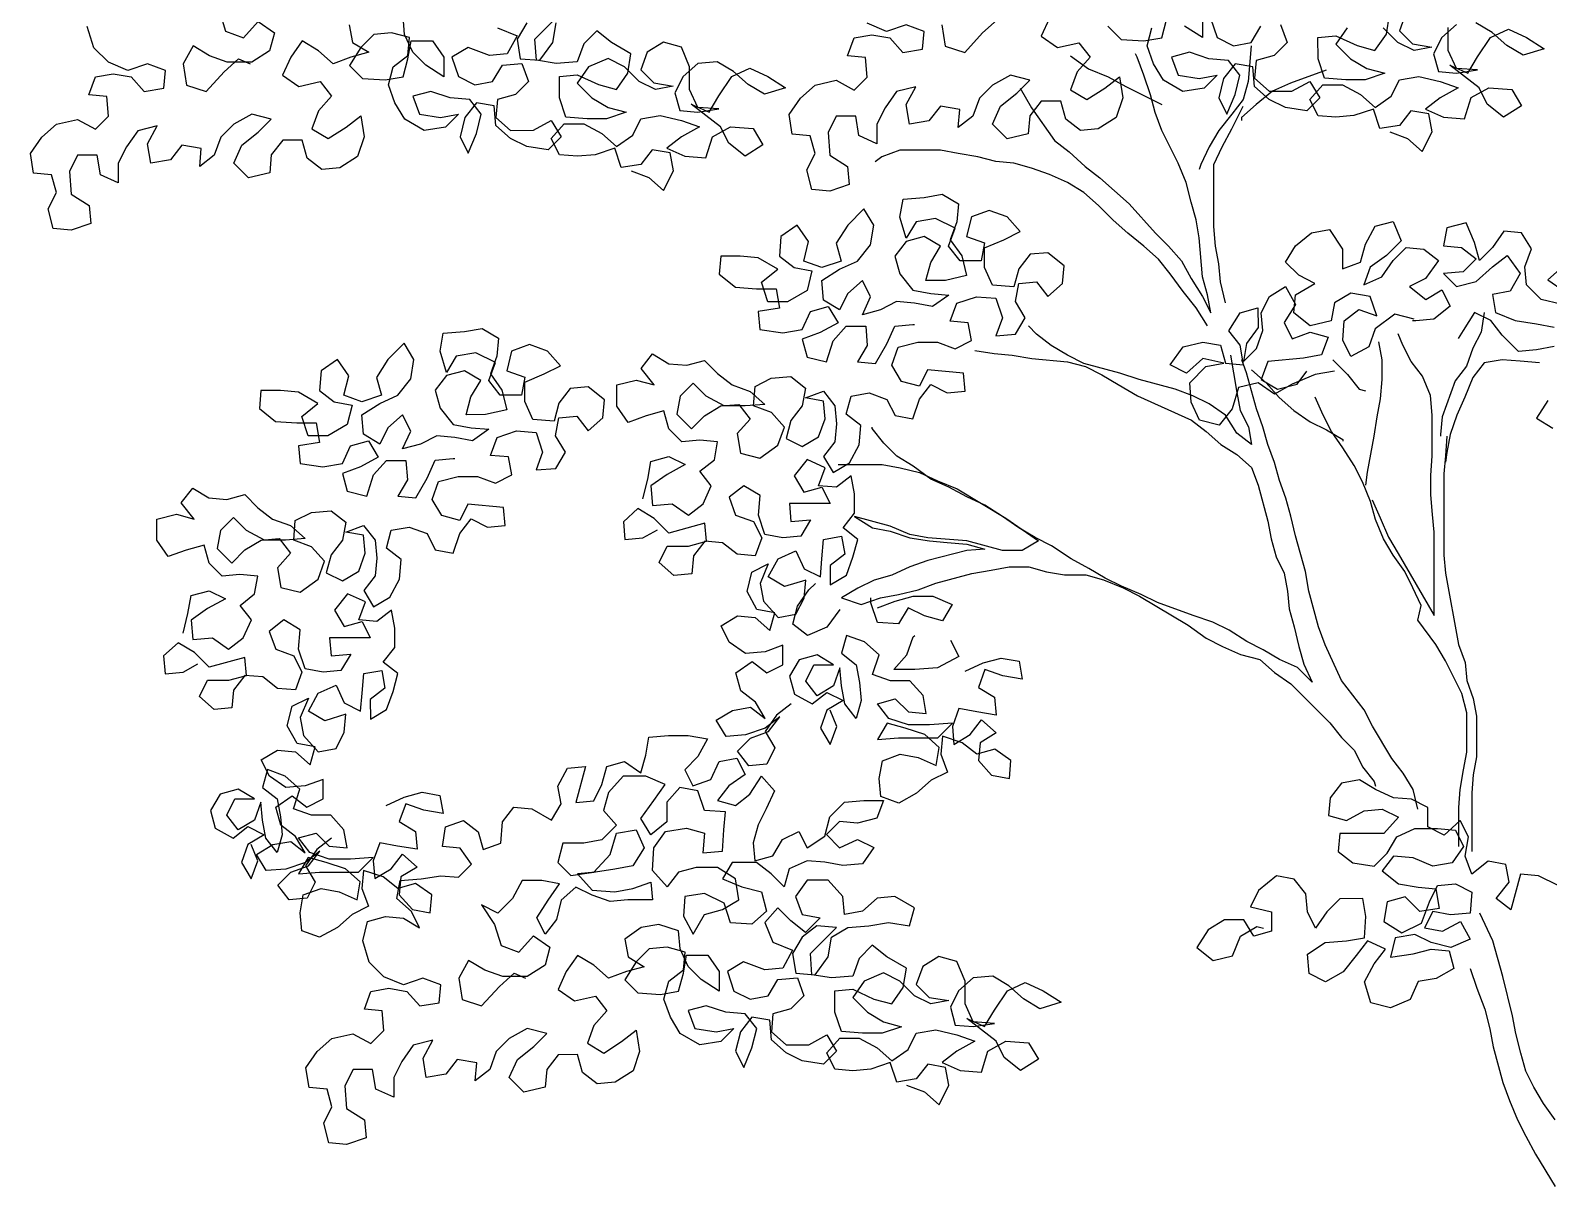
# Model space of a CAD drawing. Header units: millimetres. Extents: x 1564 to 2013, y 216 to 285.
# Drawn here: x 1769.931 to 1773.619, y 225.602 to 228.411 of the extents above; entities that cross this region are included whole.
import ezdxf

# ---------------------------------------------------------------- set-up
doc = ezdxf.new("R2010")
doc.units = ezdxf.units.MM
doc.header["$LTSCALE"] = 10
doc.layers.get('0').update_dxf_attribs({"color": 90})
doc.layers.add('ÁRVORE PRESERVADA', color=252, linetype='Continuous')

# ---------------------------------------------------------------- blocks, each defined once
blk = doc.blocks.new('A$C338F7350')
for points in [[(4.1271, 9.271), (4.1815, 9.2513), (4.226, 9.2118), (4.2556, 9.2711), (4.2456, 9.3255), (4.1913, 9.3353), (4.1567, 9.2908), (4.0974, 9.2808), (4.0776, 9.3401), (4.0183, 9.3203), (3.9639, 9.3153), (3.9096, 9.3202), (3.8848, 9.3696), (3.9243, 9.4141), (3.9836, 9.4142), (4.038, 9.3846), (4.0825, 9.3451), (4.1319, 9.3797), (4.1566, 9.4292), (4.2159, 9.4391), (4.2802, 9.4243), (4.3345, 9.4046), (4.2802, 9.3749), (4.2357, 9.3403), (4.2901, 9.3156), (4.3544, 9.3107), (4.3741, 9.375), (4.4284, 9.4047), (4.4976, 9.3998), (4.5273, 9.3504), (4.473, 9.3158), (4.4235, 9.3553), (4.3988, 9.4047), (4.3098, 9.4738), (4.3642, 9.4491), (4.3938, 9.4986), (4.4332, 9.5579), (4.4876, 9.5827), (4.542, 9.558), (4.5964, 9.5235), (4.5321, 9.5036), (4.4827, 9.5333), (4.4382, 9.5728), (4.3887, 9.6024)], [(4.3294, 9.5974), (4.285, 9.5578), (4.2603, 9.5083), (4.2752, 9.454), (4.3296, 9.4491), (4.3938, 9.459), (4.3295, 9.4639), (4.3048, 9.5183), (4.3047, 9.5875)], [(4.1762, 9.6318), (4.1565, 9.5774), (4.196, 9.5379), (4.2553, 9.5281), (4.201, 9.5182), (4.1515, 9.5428), (4.107, 9.5873)], [(3.9983, 9.5872), (3.9637, 9.5377), (4.0083, 9.4933), (4.0577, 9.4637), (4.1121, 9.4489), (4.0528, 9.4291), (3.9935, 9.429), (3.9292, 9.4339), (3.9094, 9.4932), (3.9093, 9.5574), (3.9637, 9.5624), (4.028, 9.5328), (4.0824, 9.5181), (4.1169, 9.5675), (4.1268, 9.6268)], [(3.5831, 9.6165), (3.6029, 9.5572), (3.6524, 9.5325), (3.7067, 9.5424), (3.7363, 9.5919)], [(3.7956, 9.5969), (3.8155, 9.5425), (3.7759, 9.503), (3.7216, 9.4881), (3.7167, 9.4337), (3.7612, 9.3942), (3.8304, 9.3943), (3.8848, 9.424), (3.9145, 9.3746), (3.875, 9.335), (3.8107, 9.3448), (3.7612, 9.3695), (3.7167, 9.409), (3.7117, 9.4683), (3.6574, 9.4781), (3.6228, 9.4336), (3.608, 9.3743), (3.6328, 9.3249), (3.6574, 9.3842), (3.6722, 9.4435), (3.6376, 9.488), (3.5783, 9.4929), (3.5189, 9.5126), (3.4646, 9.4977), (3.4844, 9.4434), (3.5487, 9.4335), (3.603, 9.4435), (3.5635, 9.4039), (3.4993, 9.394), (3.4399, 9.4285), (3.4102, 9.4779), (3.3904, 9.5323), (3.4052, 9.5866)], [(3.2717, 9.5915), (3.3113, 9.552), (3.3805, 9.5471), (3.4349, 9.557), (3.4496, 9.6114)], [(3.5584, 9.6164), (3.5584, 9.5571), (3.504, 9.5917)], [(3.0938, 9.616), (3.0691, 9.5616), (3.1186, 9.5271), (3.1828, 9.5419), (3.2175, 9.4975), (3.178, 9.453), (3.1582, 9.3986), (3.2077, 9.369), (3.262, 9.4036), (3.3065, 9.4383), (3.3164, 9.374), (3.2967, 9.3147), (3.2424, 9.2801), (3.188, 9.2751), (3.1435, 9.3096), (3.1286, 9.364), (3.0693, 9.3639), (3.0347, 9.3194), (3.0299, 9.265), (2.9656, 9.2501), (2.9211, 9.2946), (2.9458, 9.349), (2.9951, 9.3886), (3.0346, 9.4281), (2.9753, 9.4429), (2.921, 9.4132), (2.8815, 9.3736), (2.8618, 9.3192), (2.8173, 9.2846), (2.8222, 9.339), (2.7629, 9.3488), (2.7283, 9.3043), (2.669, 9.2944), (2.6591, 9.3537), (2.6887, 9.408), (2.6294, 9.3932), (2.5948, 9.3437), (2.5702, 9.2943), (2.5702, 9.235), (2.5158, 9.2596), (2.5059, 9.3189), (2.4466, 9.3189), (2.4219, 9.2694), (2.4269, 9.2002), (2.4813, 9.1657), (2.4863, 9.1113), (2.427, 9.0915), (2.3727, 9.0964), (2.3578, 9.1557), (2.3824, 9.2051), (2.3676, 9.2595), (2.3132, 9.2644), (2.3033, 9.3237), (2.3378, 9.3731), (2.3823, 9.4127), (2.4465, 9.4276), (2.5009, 9.398), (2.5404, 9.4376), (2.5354, 9.4969), (2.481, 9.5018), (2.5007, 9.5562), (2.5551, 9.5661), (2.6095, 9.5563), (2.6491, 9.5118), (2.7084, 9.5217), (2.7133, 9.5761), (2.6589, 9.5958), (2.5996, 9.576), (2.5402, 9.6007)], [(2.7676, 9.5959), (2.7775, 9.5317), (2.8369, 9.512), (2.8912, 9.5713), (2.9356, 9.6109)], [(1.8238, 9.1525), (1.8782, 9.1328), (1.9227, 9.0933), (1.9523, 9.1526), (1.9424, 9.207), (1.888, 9.2168), (1.8534, 9.1723), (1.7941, 9.1624), (1.7743, 9.2216), (1.715, 9.2018), (1.6607, 9.1968), (1.6063, 9.2017), (1.5815, 9.2511), (1.621, 9.2956), (1.6803, 9.2957), (1.7347, 9.2661), (1.7793, 9.2266), (1.8287, 9.2612), (1.8533, 9.3107), (1.9126, 9.3206), (1.9769, 9.3059), (2.0313, 9.2861), (1.9769, 9.2564), (1.9325, 9.2218), (1.9869, 9.1971), (2.0511, 9.1922), (2.0708, 9.2565), (2.1252, 9.2862), (2.1944, 9.2813), (2.2241, 9.2319), (2.1697, 9.1973), (2.1203, 9.2368), (2.0955, 9.2862), (2.0065, 9.3553), (2.0609, 9.3306), (2.0905, 9.3801), (2.13, 9.4394), (2.1843, 9.4642), (2.2387, 9.4395), (2.2931, 9.405), (2.2289, 9.3852), (2.1794, 9.4148), (2.1349, 9.4543), (2.0855, 9.4839), (2.0262, 9.4789), (1.9817, 9.4393), (1.957, 9.3899), (1.9719, 9.3355), (2.0263, 9.3306), (2.0905, 9.3406), (2.0263, 9.3454), (2.0015, 9.3998), (2.0014, 9.469), (1.9767, 9.5283), (1.9223, 9.543), (1.8729, 9.5133), (1.8532, 9.459), (1.8928, 9.4195), (1.9521, 9.4096), (1.8977, 9.3997), (1.8483, 9.4244), (1.8037, 9.4688), (1.7543, 9.4935), (1.695, 9.4687), (1.6605, 9.4192), (1.705, 9.3748), (1.7544, 9.3452), (1.8088, 9.3304), (1.7495, 9.3106), (1.6902, 9.3105), (1.626, 9.3154), (1.6061, 9.3747), (1.6061, 9.439), (1.6604, 9.444), (1.7247, 9.4144), (1.7791, 9.3996), (1.8137, 9.449), (1.8235, 9.5084), (1.7641, 9.5429), (1.7196, 9.5775), (1.6801, 9.5379), (1.6604, 9.4835), (1.5962, 9.4785), (1.5368, 9.4883), (1.5318, 9.5526), (1.6108, 9.6317)], [(1.5071, 9.602), (1.4775, 9.5525), (1.4874, 9.4932), (1.5467, 9.4883), (1.5862, 9.5427), (1.596, 9.6021)], [(1.4181, 9.5871), (1.4775, 9.5624), (1.4479, 9.508), (1.3935, 9.503), (1.3292, 9.5277), (1.2798, 9.498), (1.2996, 9.4387), (1.3491, 9.414), (1.4035, 9.4239), (1.4331, 9.4734), (1.4924, 9.4784), (1.5122, 9.424), (1.4727, 9.3845), (1.4183, 9.3696), (1.4134, 9.3152), (1.458, 9.2757), (1.5271, 9.2758), (1.5815, 9.3055), (1.6112, 9.2561), (1.5717, 9.2165), (1.5074, 9.2263), (1.458, 9.251), (1.4135, 9.2905), (1.4085, 9.3498), (1.3541, 9.3596), (1.3195, 9.3151), (1.3048, 9.2558), (1.3295, 9.2064), (1.3542, 9.2657), (1.3689, 9.3251), (1.3343, 9.3695), (1.275, 9.3744), (1.2157, 9.3941), (1.1613, 9.3792), (1.1811, 9.3249), (1.2454, 9.3151), (1.2997, 9.325), (1.2602, 9.2854), (1.196, 9.2755), (1.1367, 9.31), (1.107, 9.3594), (1.0871, 9.4138), (1.1019, 9.4682), (1.1464, 9.5028), (1.1513, 9.5572), (1.0969, 9.5719), (1.0425, 9.5669), (1.003, 9.5274), (0.9685, 9.473), (1.008, 9.4335), (1.0772, 9.4286), (1.1316, 9.4385), (1.1464, 9.4929), (1.1562, 9.5473), (1.2205, 9.5473), (1.2551, 9.4979), (1.2552, 9.4386), (1.2008, 9.4732), (1.1612, 9.5127), (1.1364, 9.567), (1.1314, 9.6214)], [(0.9684, 9.5965), (0.9783, 9.5422), (1.0277, 9.5126), (0.9734, 9.4977), (0.919, 9.4779), (0.8745, 9.5174), (0.8251, 9.547), (0.7905, 9.4975), (0.7659, 9.4431), (0.8153, 9.4086), (0.8795, 9.4235), (0.9142, 9.379), (0.8747, 9.3345), (0.855, 9.2801), (0.9044, 9.2505), (0.9588, 9.2851), (1.0032, 9.3198), (1.0131, 9.2555), (0.9934, 9.1962), (0.9391, 9.1616), (0.8847, 9.1566), (0.8402, 9.1911), (0.8253, 9.2455), (0.766, 9.2454), (0.7315, 9.2009), (0.7266, 9.1465), (0.6623, 9.1317), (0.6178, 9.1761), (0.6425, 9.2305), (0.6919, 9.2701), (0.7314, 9.3097), (0.6721, 9.3244), (0.6177, 9.2947), (0.5782, 9.2551), (0.5585, 9.2008), (0.514, 9.1661), (0.5189, 9.2205), (0.4596, 9.2303), (0.4251, 9.1858), (0.3658, 9.1759), (0.3558, 9.2352), (0.3854, 9.2896), (0.3261, 9.2747), (0.2916, 9.2252), (0.2669, 9.1758), (0.267, 9.1165), (0.2126, 9.1411), (0.2026, 9.2004), (0.1433, 9.2004), (0.1187, 9.1509), (0.1237, 9.0817), (0.1781, 9.0472), (0.1831, 8.9928), (0.1238, 8.973), (0.0694, 8.9779), (0.0545, 9.0372), (0.0792, 9.0866), (0.0643, 9.141), (0.0099, 9.1459), (0, 9.2052), (0.0345, 9.2546), (0.079, 9.2942), (0.1432, 9.3091), (0.1976, 9.2795), (0.2371, 9.3191), (0.2321, 9.3784), (0.1778, 9.3833), (0.1975, 9.4377), (0.2518, 9.4476), (0.3062, 9.4378), (0.3458, 9.3933), (0.4051, 9.4033), (0.41, 9.4576), (0.3556, 9.4774), (0.2963, 9.4575), (0.237, 9.4822), (0.1925, 9.5266), (0.1726, 9.5909)], [(0.5729, 9.6407), (0.5927, 9.5764), (0.6471, 9.5567), (0.6916, 9.6062), (0.741, 9.5716), (0.7262, 9.5172), (0.6719, 9.4826), (0.5978, 9.4825), (0.5434, 9.5022), (0.4939, 9.5318), (0.4643, 9.4775), (0.4743, 9.4132), (0.5336, 9.3935), (0.5879, 9.4529), (0.6324, 9.4924), (0.667, 9.4776)], [(3.005, 9.4034), (3.0397, 9.3441), (3.109, 9.2453), (3.1535, 9.2108), (3.2029, 9.1663), (3.2474, 9.1318), (3.3365, 9.0528), (3.4156, 8.9639), (3.4552, 8.9244), (3.4948, 8.8799), (3.5245, 8.8256), (3.5592, 8.7713), (3.5839, 8.7219), (3.574, 8.7762), (3.5591, 8.8306), (3.5491, 8.9492), (3.5392, 9.0035), (3.5243, 9.0579), (3.5094, 9.1172), (3.4846, 9.1765), (3.4351, 9.2753), (3.4153, 9.3296), (3.4004, 9.384), (3.3806, 9.4433), (3.3608, 9.4976), (3.3558, 9.5075)], [(3.1581, 9.5024), (3.2125, 9.4629), (3.2719, 9.4382), (3.3263, 9.4086), (3.4351, 9.3544)], [(3.7067, 9.5325), (3.6969, 9.4238), (3.6822, 9.3694), (3.6476, 9.3249), (3.6081, 9.2754), (3.5785, 9.226), (3.5538, 9.1716), (3.5489, 9.1568)], [(3.9341, 9.4586), (3.8255, 9.419), (3.7711, 9.3942), (3.7217, 9.3546), (3.6773, 9.315), (3.6773, 9.3052)], [(3.6284, 8.7516), (3.6135, 8.8158), (3.6085, 8.8702), (3.5985, 8.9245), (3.5936, 8.9838), (3.5934, 9.1716), (3.618, 9.226), (3.6476, 9.2804), (3.6822, 9.3496)], [(3.5741, 8.6823), (3.5394, 8.7367), (3.4998, 8.786), (3.4602, 8.8404), (3.4256, 8.8848), (3.3811, 8.9243), (3.3316, 8.9638), (3.2871, 9.0033), (3.2426, 9.0478), (3.1981, 9.0873), (3.1486, 9.1169), (3.0942, 9.1415), (3.0398, 9.1612), (2.9855, 9.176), (2.9311, 9.1809), (2.8767, 9.1957), (2.8174, 9.2055), (2.763, 9.2154), (2.6394, 9.2152), (2.5851, 9.1954), (2.5653, 9.1806)], [(1.8595, 8.1568), (1.8743, 8.2162), (1.8841, 8.2705), (1.9385, 8.2854), (1.9879, 8.2608), (1.9336, 8.2311), (1.8842, 8.1964), (1.8892, 8.1371), (1.9485, 8.1421), (1.9979, 8.1075), (2.0424, 8.1422), (2.0671, 8.1966), (2.0324, 8.241), (2.0769, 8.2757), (2.0867, 8.33), (2.0323, 8.3349), (1.978, 8.3299), (1.9384, 8.3694), (1.9235, 8.4238), (1.8692, 8.4089), (1.8148, 8.3891), (1.7802, 8.4385), (1.7801, 8.5027), (1.8394, 8.5176), (1.8938, 8.5029), (1.8542, 8.5522), (1.8888, 8.5968), (1.9382, 8.5671), (1.9926, 8.5623), (2.0469, 8.5771), (2.0865, 8.5376), (2.131, 8.5031), (2.1854, 8.4833), (2.2299, 8.4438), (2.1706, 8.4389), (2.1064, 8.4388), (2.052, 8.4684), (2.0124, 8.5079), (1.9729, 8.4683), (1.9631, 8.4139), (2.0076, 8.3695), (2.0471, 8.4091), (2.0965, 8.4388), (2.1508, 8.4438), (2.1855, 8.3993), (2.146, 8.3548), (2.1559, 8.2955), (2.2152, 8.2807), (2.2696, 8.3203), (2.2893, 8.3747), (2.2497, 8.4192), (2.1953, 8.4389), (2.2002, 8.4982), (2.2496, 8.5229), (2.3089, 8.5279), (2.3534, 8.4934), (2.3436, 8.439), (2.3091, 8.3945), (2.2943, 8.3401), (2.3437, 8.3154), (2.3931, 8.3451), (2.4128, 8.3995), (2.4078, 8.4539), (2.3535, 8.4637), (2.4078, 8.4836), (2.4425, 8.4391), (2.4474, 8.3847), (2.4426, 8.3304), (2.408, 8.2859), (2.4377, 8.2365), (2.4871, 8.2662), (2.5167, 8.3205), (2.5216, 8.3799), (2.4771, 8.4144), (2.4919, 8.4688), (2.5462, 8.4787), (2.6006, 8.459), (2.6254, 8.4096), (2.6797, 8.3998), (2.6994, 8.4591), (2.734, 8.5036), (2.7835, 8.479), (2.8378, 8.4839), (2.8328, 8.5383), (2.7241, 8.5481), (2.6994, 8.4986), (2.645, 8.5134), (2.6153, 8.5628), (2.6351, 8.6172), (2.6943, 8.6321), (2.7537, 8.6321), (2.808, 8.6124), (2.8574, 8.6372), (2.8475, 8.6915), (2.7931, 8.6964), (2.8129, 8.7508), (2.8721, 8.7706), (2.9315, 8.7658), (2.9513, 8.7065), (2.9316, 8.6521), (2.9909, 8.6571), (3.0205, 8.7065), (2.9908, 8.7559), (3.0006, 8.8103), (3.055, 8.8153), (3.0896, 8.7708), (3.1341, 8.8104), (3.139, 8.8648), (3.0895, 8.9043), (3.0351, 8.8993), (3.0006, 8.8548), (2.9858, 8.8004), (2.9215, 8.8053), (2.8968, 8.8596), (2.8967, 8.9189), (2.956, 8.9437), (3.0054, 8.9685), (2.9658, 9.0129), (2.9114, 9.0326), (2.8571, 9.0128), (2.8423, 8.9535), (2.8967, 8.9338), (2.8869, 8.8794), (2.8226, 8.8793), (2.788, 8.9238), (2.8077, 8.9782), (2.7484, 9.0078), (2.6891, 8.9978), (2.6595, 8.9484), (2.6396, 9.0126), (2.6495, 9.067), (2.7137, 9.072), (2.7681, 9.0819), (2.8175, 9.0523), (2.8126, 8.9979), (2.7929, 8.9436), (2.8276, 8.8942), (2.8424, 8.8349), (2.7782, 8.82), (2.7189, 8.8199), (2.7337, 8.8743), (2.7633, 8.9238), (2.7138, 8.9534), (2.6595, 8.9385), (2.6249, 8.894), (2.6398, 8.8396), (2.6794, 8.7902), (2.7338, 8.7804), (2.7881, 8.7755), (2.7387, 8.7409), (2.6844, 8.7507), (2.63, 8.7556), (2.5806, 8.7308), (2.5262, 8.716), (2.5509, 8.7703), (2.5261, 8.8197), (2.4817, 8.7802), (2.457, 8.7307), (2.4076, 8.7603), (2.4026, 8.8196), (2.4569, 8.8543), (2.5112, 8.879), (2.5507, 8.9285), (2.5606, 8.9878), (2.5309, 9.0372), (2.4815, 8.9878), (2.4469, 8.9334), (2.4618, 8.879), (2.4025, 8.8592), (2.3481, 8.8789), (2.3629, 8.9382), (2.3283, 8.9876), (2.2789, 8.953), (2.274, 8.8937), (2.3185, 8.8591), (2.3729, 8.8493), (2.3581, 8.7899), (2.2988, 8.7553), (2.2395, 8.7552), (2.2197, 8.8145), (2.2691, 8.8541), (2.2098, 8.8887), (2.1554, 8.8935), (2.0961, 8.8935), (2.0912, 8.8391), (2.1406, 8.7996), (2.2049, 8.7947), (2.2642, 8.7948), (2.2741, 8.7355), (2.2099, 8.7256), (2.2149, 8.6712), (2.2841, 8.6614), (2.3434, 8.6713), (2.3681, 8.7257), (2.4224, 8.7406), (2.4521, 8.6912), (2.3978, 8.6615), (2.3434, 8.6417), (2.3583, 8.5873), (2.4176, 8.5725), (2.4373, 8.6368), (2.4768, 8.6813), (2.5361, 8.6814), (2.5411, 8.6221), (2.5115, 8.5726), (2.5659, 8.5677), (2.6004, 8.6271), (2.6251, 8.6814), (2.6795, 8.6864), (2.6844, 8.6864)], [(4.2017, 8.7027), (4.1424, 8.7174), (4.0831, 8.6729), (4.0634, 8.6185), (4.0091, 8.5888), (3.9843, 8.6382), (3.9892, 8.6975), (4.0337, 8.7322), (4.088, 8.7124), (4.0682, 8.7717), (4.0089, 8.7816), (3.9595, 8.7519), (3.9497, 8.6975), (3.8854, 8.6826), (3.836, 8.7221), (3.8409, 8.7765), (3.9001, 8.8111), (3.8507, 8.8358), (3.8111, 8.8753), (3.8407, 8.9247), (3.8901, 8.9643), (3.9445, 8.9743), (3.9841, 8.915), (3.9841, 8.8557), (4.0385, 8.8755), (4.0533, 8.9299), (4.0829, 8.9843), (4.1372, 8.9992), (4.162, 8.9399), (4.1175, 8.8953), (4.0681, 8.8607), (4.0484, 8.8063), (4.1028, 8.8311), (4.1373, 8.8805), (4.1768, 8.9201), (4.2312, 8.9152), (4.2757, 8.8807), (4.2362, 8.8263), (4.1868, 8.8015), (4.2363, 8.762), (4.2857, 8.7917), (4.3104, 8.7423), (4.261, 8.7027), (4.2067, 8.6977), (4.1968, 8.6977)], [(4.6072, 8.4559), (4.5727, 8.4015), (4.6221, 8.3719)], [(4.6514, 8.8612), (4.6069, 8.8217), (4.6564, 8.7871)], [(4.6465, 8.7476), (4.5872, 8.7623), (4.5427, 8.8068), (4.5377, 8.8611), (4.5574, 8.9155), (4.5277, 8.9649), (4.4733, 8.9698), (4.4388, 8.9203), (4.3993, 8.8808), (4.3844, 8.9351), (4.3596, 8.9944), (4.3003, 8.9795), (4.2905, 8.9252), (4.3449, 8.9203), (4.3894, 8.8857), (4.3499, 8.8461), (4.2906, 8.8411), (4.3301, 8.8016), (4.3894, 8.8165), (4.4388, 8.861), (4.4833, 8.8957), (4.5229, 8.8413), (4.4933, 8.787), (4.4389, 8.777), (4.4488, 8.7227), (4.5082, 8.698), (4.5724, 8.6882), (4.6268, 8.6783)], [(4.6269, 8.619), (4.5725, 8.6091), (4.5181, 8.6041), (4.4687, 8.6535), (4.434, 8.6979), (4.3846, 8.7226), (4.35, 8.6682), (4.3352, 8.6435)], [(3.9597, 8.5443), (3.9004, 8.5343), (3.8312, 8.5046), (3.7769, 8.4749), (3.7274, 8.5095), (3.6681, 8.4946), (3.6484, 8.4303), (3.6089, 8.3809), (3.5496, 8.3956), (3.5248, 8.45), (3.5199, 8.5093), (3.5692, 8.5588), (3.6236, 8.5687), (3.5593, 8.5835), (3.5099, 8.5389), (3.4605, 8.5636), (3.5, 8.618), (3.5593, 8.6329), (3.6137, 8.623), (3.6285, 8.5687), (3.6829, 8.5638), (3.673, 8.6231), (3.6383, 8.6675), (3.6729, 8.7219), (3.7272, 8.7368), (3.7273, 8.6775), (3.6927, 8.6281), (3.6829, 8.5737), (3.7224, 8.6133), (3.7421, 8.6676), (3.7371, 8.722), (3.7618, 8.7715), (3.8112, 8.8012), (3.8409, 8.7468), (3.8063, 8.6924), (3.8311, 8.643), (3.8855, 8.6628), (3.9398, 8.6481), (3.9201, 8.5937), (3.8658, 8.5837), (3.757, 8.5738), (3.7373, 8.5194), (3.7868, 8.4898), (3.8461, 8.5046), (3.8757, 8.5442)], [(4.4142, 8.7226), (4.4044, 8.6633), (4.3797, 8.6139), (4.36, 8.5595), (4.3255, 8.515), (4.286, 8.4062), (4.2811, 8.3518), (4.2811, 8.3469)], [(0.4635, 7.7493), (0.4783, 7.8086), (0.4882, 7.863), (0.5425, 7.8779), (0.592, 7.8532), (0.5376, 7.8235), (0.4882, 7.7889), (0.4932, 7.7296), (0.5525, 7.7346), (0.602, 7.7), (0.6464, 7.7347), (0.6711, 7.7891), (0.6365, 7.8335), (0.6809, 7.8681), (0.6907, 7.9225), (0.6364, 7.9274), (0.582, 7.9224), (0.5424, 7.9619), (0.5276, 8.0163), (0.4732, 8.0014), (0.4188, 7.9816), (0.3842, 8.031), (0.3841, 8.0952), (0.4434, 8.1101), (0.4978, 8.0953), (0.4582, 8.1447), (0.4928, 8.1892), (0.5422, 8.1596), (0.5966, 8.1547), (0.651, 8.1696), (0.6905, 8.1301), (0.7351, 8.0955), (0.7894, 8.0758), (0.834, 8.0363), (0.7747, 8.0313), (0.7104, 8.0313), (0.656, 8.0609), (0.6164, 8.1004), (0.5769, 8.0608), (0.5671, 8.0064), (0.6116, 7.962), (0.6511, 8.0016), (0.7005, 8.0313), (0.7549, 8.0363), (0.7895, 7.9918), (0.75, 7.9473), (0.76, 7.888), (0.8193, 7.8732), (0.8736, 7.9128), (0.8933, 7.9672), (0.8538, 8.0116), (0.7994, 8.0313), (0.8043, 8.0907), (0.8537, 8.1154), (0.913, 8.1204), (0.9575, 8.0859), (0.9476, 8.0315), (0.9131, 7.987), (0.8983, 7.9326), (0.9478, 7.9079), (0.9972, 7.9376), (1.0169, 7.992), (1.0119, 8.0464), (0.9575, 8.0562), (1.0119, 8.076), (1.0465, 8.0316), (1.0515, 7.9772), (1.0466, 7.9228), (1.012, 7.8783), (1.0417, 7.8289), (1.0911, 7.8586), (1.1207, 7.913), (1.1256, 7.9723), (1.0811, 8.0069), (1.0959, 8.0613), (1.1503, 8.0712), (1.2046, 8.0515), (1.2294, 8.0021), (1.2838, 7.9923), (1.3035, 8.0516), (1.338, 8.0961), (1.3875, 8.0714), (1.4419, 8.0764), (1.4369, 8.1308), (1.3281, 8.1406), (1.3035, 8.0911), (1.2491, 8.1059), (1.2194, 8.1553), (1.2391, 8.2097), (1.2984, 8.2246), (1.3577, 8.2246), (1.4121, 8.2049), (1.4615, 8.2297), (1.4515, 8.284), (1.3972, 8.2889), (1.4169, 8.3433), (1.4762, 8.3631), (1.5355, 8.3582), (1.5553, 8.2989), (1.5356, 8.2445), (1.5949, 8.2495), (1.6245, 8.299), (1.5948, 8.3484), (1.6047, 8.4028), (1.659, 8.4078), (1.6937, 8.3633), (1.7381, 8.4029), (1.743, 8.4573), (1.6935, 8.4968), (1.6392, 8.4918), (1.6046, 8.4473), (1.5898, 8.3929), (1.5256, 8.3978), (1.5008, 8.4521), (1.5008, 8.5114), (1.5601, 8.5362), (1.6095, 8.5609), (1.5699, 8.6054), (1.5155, 8.6251), (1.4611, 8.6053), (1.4464, 8.546), (1.5008, 8.5262), (1.4909, 8.4719), (1.4267, 8.4718), (1.392, 8.5163), (1.4117, 8.5706), (1.3524, 8.6002), (1.2931, 8.5903), (1.2635, 8.5408), (1.2437, 8.6051), (1.2535, 8.6595), (1.3178, 8.6645), (1.3721, 8.6744), (1.4216, 8.6448), (1.4167, 8.5904), (1.3969, 8.536), (1.4316, 8.4866), (1.4465, 8.4273), (1.3822, 8.4125), (1.3229, 8.4124), (1.3377, 8.4668), (1.3673, 8.5162), (1.3179, 8.5458), (1.2635, 8.531), (1.229, 8.4864), (1.2438, 8.4321), (1.2834, 8.3827), (1.3378, 8.3729), (1.3922, 8.368), (1.3428, 8.3333), (1.2884, 8.3432), (1.234, 8.3481), (1.1846, 8.3233), (1.1303, 8.3084), (1.1549, 8.3628), (1.1302, 8.4122), (1.0857, 8.3726), (1.0611, 8.3232), (1.0116, 8.3528), (1.0066, 8.4121), (1.0609, 8.4468), (1.1153, 8.4715), (1.1548, 8.521), (1.1646, 8.5803), (1.1349, 8.6297), (1.0855, 8.5802), (1.051, 8.5258), (1.0659, 8.4715), (1.0066, 8.4516), (0.9522, 8.4714), (0.967, 8.5307), (0.9323, 8.5801), (0.8829, 8.5454), (0.878, 8.4861), (0.9226, 8.4516), (0.9769, 8.4417), (0.9622, 8.3824), (0.9029, 8.3478), (0.8436, 8.3477), (0.8237, 8.407), (0.8731, 8.4466), (0.8138, 8.4811), (0.7594, 8.486), (0.7001, 8.486), (0.6952, 8.4316), (0.7447, 8.3921), (0.8089, 8.3872), (0.8682, 8.3873), (0.8782, 8.328), (0.8139, 8.318), (0.8189, 8.2637), (0.8881, 8.2538), (0.9474, 8.2638), (0.9721, 8.3182), (1.0265, 8.333), (1.0562, 8.2836), (1.0018, 8.2539), (0.9475, 8.2341), (0.9623, 8.1798), (1.0217, 8.165), (1.0414, 8.2293), (1.0809, 8.2738), (1.1402, 8.2738), (1.1452, 8.2145), (1.1156, 8.1651), (1.1699, 8.1602), (1.2045, 8.2195), (1.2291, 8.2739), (1.2835, 8.2789), (1.2885, 8.2789)], [(3.6433, 8.5934), (3.6533, 8.5391), (3.6632, 8.4798), (3.6731, 8.4254), (3.6979, 8.376), (3.7078, 8.3216), (3.6633, 8.3562), (3.6287, 8.4105), (3.5792, 8.4451), (3.5298, 8.4698), (3.4754, 8.4895), (3.3666, 8.519), (3.3073, 8.5387), (3.1985, 8.5683), (3.1491, 8.593), (3.0996, 8.6226), (3.0551, 8.6571), (3.0304, 8.6818)], [(4.0931, 8.6334), (4.103, 8.579), (4.1031, 8.5197), (4.0982, 8.4604), (4.0883, 8.406), (4.0785, 8.3467), (4.0588, 8.2379), (4.0539, 8.1984)], [(4.0737, 8.1539), (4.0985, 8.0996), (4.1233, 8.0403), (4.153, 7.9909), (4.2619, 7.8032), (4.2617, 7.9366), (4.2616, 8.0553), (4.2566, 8.1096), (4.2516, 8.1689), (4.2516, 8.2282), (4.2565, 8.2875), (4.2564, 8.4111), (4.2514, 8.4704), (4.2266, 8.5297), (4.192, 8.5741), (4.1672, 8.6236), (4.1523, 8.6581)], [(2.8674, 8.6075), (2.9267, 8.5977), (2.981, 8.5928), (3.0404, 8.583), (3.1491, 8.5732), (3.2035, 8.5584), (3.2529, 8.5337), (3.3024, 8.5041), (3.3617, 8.4696), (3.5249, 8.3956), (3.5694, 8.3611), (3.6139, 8.3216), (3.6634, 8.2919), (3.7079, 8.2524), (3.7277, 8.1981), (3.7575, 8.0894), (3.7674, 8.035), (3.7823, 7.9807), (3.807, 7.9313), (3.817, 7.8769), (3.822, 7.8226), (3.8368, 7.7682), (3.8517, 7.7089), (3.8666, 7.6546), (3.8914, 7.6002), (3.8468, 7.6446), (3.7925, 7.6693), (3.743, 7.6989), (3.6936, 7.7236), (3.6392, 7.7581), (3.5897, 7.7828), (3.5304, 7.8025), (3.4216, 7.842), (3.3722, 7.8666), (3.3128, 7.8913), (3.2634, 7.916), (3.2139, 7.9456), (3.1595, 7.9752), (3.1002, 8.0147), (3.0507, 8.0393), (3.0013, 8.0689), (2.9518, 8.1035), (2.8974, 8.138), (2.843, 8.1627), (2.7887, 8.1923), (2.7343, 8.217), (2.6799, 8.2564), (2.6304, 8.2861), (2.5908, 8.3256), (2.5562, 8.37), (2.5562, 8.375)], [(4.213, 7.215), (4.1981, 7.2743), (4.1684, 7.3237), (4.1338, 7.3681), (4.0744, 7.4669), (4.0496, 7.5163), (3.9803, 7.6052), (3.9308, 7.7139), (3.911, 7.7683), (3.8812, 7.877), (3.8713, 7.9363), (3.8415, 8.045), (3.8267, 8.1043), (3.8118, 8.1586), (3.792, 8.213), (3.7771, 8.2673), (3.7573, 8.3217), (3.7424, 8.376), (3.7226, 8.4304), (3.6928, 8.5391), (3.6779, 8.5786)], [(3.9547, 8.5789), (3.9992, 8.5344), (4.0339, 8.49), (4.0537, 8.4851)], [(4.5824, 8.5696), (4.5231, 8.5745), (4.4687, 8.5793), (4.4144, 8.5694), (4.3798, 8.5249), (4.3552, 8.4656), (4.3305, 8.4112), (4.3108, 8.3518), (4.301, 8.2975), (4.296, 8.2678)], [(3.7076, 8.549), (3.7521, 8.5095), (3.7917, 8.465), (3.8362, 8.4255), (3.8857, 8.391), (3.9351, 8.3663), (3.9846, 8.3367), (3.9846, 8.3318)], [(4.3366, 7.1014), (4.3365, 7.22), (4.3414, 7.2744), (4.3513, 7.3337), (4.3611, 7.3881), (4.361, 7.5067), (4.3461, 7.566), (4.2966, 7.6648), (4.2669, 7.7142), (4.2125, 7.7883), (4.2223, 7.8328), (4.1975, 7.8872), (4.1728, 7.9366), (4.1381, 7.9859), (4.1084, 8.0353), (4.0837, 8.0946), (4.0688, 8.149), (4.044, 8.2083), (4.0193, 8.2577), (3.9846, 8.312), (3.95, 8.3614), (3.9252, 8.4108), (3.9005, 8.4651)], [(4.3009, 8.3469), (4.296, 8.2876), (4.2911, 8.2332), (4.2914, 7.9861), (4.2963, 7.9317), (4.3361, 7.7143), (4.3559, 7.6599), (4.3609, 7.6056), (4.3807, 7.5512), (4.3907, 7.4969), (4.3908, 7.3733), (4.3809, 7.3189), (4.376, 7.2646), (4.3762, 7.0866)], [(2.3098, 7.5345), (2.2654, 7.4999), (2.2308, 7.4504), (2.2605, 7.401), (2.2359, 7.3516), (2.1815, 7.3466), (2.1469, 7.391), (2.1864, 7.4306), (2.2407, 7.4504), (2.2753, 7.4949), (2.2308, 7.4603), (2.1715, 7.4405), (2.1122, 7.4355), (2.0825, 7.4849), (2.1319, 7.5146), (2.1863, 7.5245), (2.2308, 7.49), (2.2011, 7.5394), (2.1566, 7.5739), (2.1417, 7.6283), (2.1911, 7.6629), (2.2356, 7.6283), (2.285, 7.6531), (2.285, 7.7124), (2.2306, 7.6926), (2.1713, 7.6876), (2.1219, 7.7222), (2.0971, 7.7716), (2.1465, 7.8013), (2.2009, 7.7964), (2.2454, 7.7569), (2.2602, 7.8112), (2.2058, 7.8211), (2.1761, 7.8754), (2.1909, 7.9347), (2.2403, 7.9595), (2.2156, 7.9002), (2.2255, 7.8458), (2.2701, 7.7964), (2.3244, 7.8064), (2.3491, 7.8558), (2.354, 7.9102), (2.2897, 7.8903), (2.2403, 7.92), (2.2699, 7.9744), (2.3242, 7.9991), (2.349, 7.9448), (2.3985, 7.9201), (2.4033, 7.9745), (2.4082, 8.0338), (2.4626, 8.0437), (2.4725, 7.9894), (2.4281, 7.9547), (2.4281, 7.8954), (2.4775, 7.9251), (2.4972, 7.9795), (2.512, 8.0339), (2.4675, 8.0684), (2.5021, 8.113), (2.502, 8.1723), (2.4921, 8.2266), (2.4476, 8.192), (2.3933, 8.1969), (2.413, 8.2513), (2.3586, 8.2759), (2.3191, 8.2265), (2.3488, 8.1771), (2.4031, 8.1919), (2.4279, 8.1425), (2.3043, 8.1424), (2.3093, 8.0881), (2.3686, 8.0931), (2.339, 8.0436), (2.2847, 8.0386), (2.2303, 8.0485), (2.2105, 8.1077), (2.2154, 8.1671), (2.1659, 8.1967), (2.1215, 8.162), (2.1413, 8.1077), (2.1957, 8.088), (2.2204, 8.0386), (2.2007, 7.9842), (2.1463, 7.9891), (2.1018, 8.0236), (2.0474, 8.0285), (2.0129, 7.984), (2.008, 7.9296), (1.9536, 7.9246), (1.9091, 7.9641), (1.9338, 8.0136), (1.998, 8.0136), (2.0524, 8.0285), (2.0474, 8.0829), (1.9387, 8.0531), (1.8942, 8.0976), (1.8447, 8.1272), (1.8003, 8.0876), (1.8053, 8.0332), (1.8596, 8.0382), (1.9041, 8.063)], [(2.4525, 8.2612), (2.586, 8.2613), (2.6403, 8.2515), (2.6997, 8.2367), (2.754, 8.212), (2.8134, 8.1874), (2.9617, 8.0985), (3.0606, 8.0294), (3.0112, 7.9997), (2.9519, 7.9997), (2.8432, 8.0292), (2.7245, 8.039), (2.6702, 8.0489), (2.6108, 8.0735), (2.5021, 8.1031), (2.5565, 8.0685), (2.6108, 8.0587), (2.6702, 8.039), (2.7295, 8.0291), (2.7839, 8.0242), (2.8432, 8.0194), (2.8976, 8.0046), (2.8432, 7.9996), (2.7246, 7.9698), (2.6703, 7.95), (2.6159, 7.9252), (2.5616, 7.9104), (2.5122, 7.8856), (2.4628, 7.8559), (2.5221, 7.8362), (2.5814, 7.856), (2.6357, 7.866), (2.695, 7.8808), (2.7494, 7.9007), (2.8581, 7.9304), (2.9174, 7.9403), (2.9717, 7.9503), (3.0311, 7.9503), (3.0854, 7.9356), (3.1398, 7.9257), (3.2041, 7.9258), (3.2584, 7.911), (3.3178, 7.8863), (3.3672, 7.8617), (3.5156, 7.7729), (3.57, 7.7334), (3.6194, 7.7087), (3.6738, 7.684), (3.7331, 7.6693), (3.7777, 7.6298), (3.8271, 7.5952), (3.9458, 7.4767), (3.9805, 7.4322), (4.0201, 7.3927), (4.0448, 7.3433), (4.0795, 7.2989), (4.0844, 7.2841)], [(2.4579, 7.8213), (2.4184, 7.7669), (2.3591, 7.7421), (2.3146, 7.7767), (2.3293, 7.8311), (2.3639, 7.8805), (2.3836, 7.9003)], [(0.9139, 7.127), (0.8694, 7.0923), (0.8349, 7.0429), (0.8646, 6.9935), (0.8399, 6.944), (0.7855, 6.9391), (0.7509, 6.9835), (0.7904, 7.0231), (0.8448, 7.0429), (0.8793, 7.0874), (0.8349, 7.0528), (0.7756, 7.0329), (0.7163, 7.028), (0.6866, 7.0774), (0.736, 7.1071), (0.7903, 7.117), (0.8348, 7.0824), (0.8051, 7.1318), (0.7606, 7.1664), (0.7457, 7.2207), (0.7951, 7.2554), (0.8397, 7.2208), (0.8891, 7.2456), (0.889, 7.3049), (0.8347, 7.2851), (0.7753, 7.2801), (0.7259, 7.3146), (0.7011, 7.364), (0.7505, 7.3937), (0.8049, 7.3888), (0.8494, 7.3493), (0.8642, 7.4037), (0.8098, 7.4136), (0.7801, 7.4679), (0.7949, 7.5272), (0.8443, 7.552), (0.8196, 7.4926), (0.8296, 7.4383), (0.8741, 7.3889), (0.9285, 7.3988), (0.9531, 7.4483), (0.958, 7.5027), (0.8938, 7.4828), (0.8443, 7.5124), (0.8739, 7.5668), (0.9283, 7.5916), (0.953, 7.5372), (1.0025, 7.5126), (1.0074, 7.5669), (1.0123, 7.6263), (1.0666, 7.6362), (1.0766, 7.5818), (1.0321, 7.5472), (1.0322, 7.4879), (1.0816, 7.5176), (1.1013, 7.572), (1.1161, 7.6264), (1.0715, 7.6609), (1.1061, 7.7054), (1.1061, 7.7647), (1.0961, 7.8191), (1.0517, 7.7845), (0.9973, 7.7893), (1.017, 7.8437), (0.9626, 7.8684), (0.9231, 7.8189), (0.9528, 7.7695), (1.0072, 7.7844), (1.0319, 7.735), (0.9084, 7.7349), (0.9134, 7.6805), (0.9727, 7.6855), (0.9431, 7.6361), (0.8887, 7.6311), (0.8343, 7.6409), (0.8145, 7.7002), (0.8194, 7.7595), (0.7699, 7.7891), (0.7255, 7.7545), (0.7453, 7.7002), (0.7997, 7.6804), (0.8245, 7.631), (0.8047, 7.5766), (0.7504, 7.5815), (0.7058, 7.6161), (0.6515, 7.621), (0.6169, 7.5765), (0.612, 7.5221), (0.5577, 7.5171), (0.5131, 7.5566), (0.5378, 7.6061), (0.6021, 7.6061), (0.6564, 7.621), (0.6514, 7.6754), (0.5427, 7.6456), (0.4982, 7.69), (0.4487, 7.7197), (0.4043, 7.6801), (0.4093, 7.6257), (0.4637, 7.6307), (0.5081, 7.6555)], [(2.5715, 7.8264), (2.6259, 7.8462), (2.6802, 7.8611), (2.7395, 7.8611), (2.7989, 7.8364), (2.7693, 7.787), (2.7149, 7.8018), (2.6654, 7.8264), (2.6358, 7.777), (2.5716, 7.7819), (2.5517, 7.8412), (2.5517, 7.856)], [(2.8386, 7.6338), (2.8929, 7.6586), (2.9473, 7.6735), (3.0017, 7.6636), (3.0116, 7.6093), (2.9523, 7.6191), (2.8979, 7.6388), (2.8782, 7.5845), (2.9276, 7.5548), (2.9326, 7.5005), (2.8733, 7.5103), (2.8189, 7.5201), (2.7992, 7.4658), (2.8042, 7.4114), (2.8536, 7.4411), (2.8882, 7.4856), (2.9327, 7.4461), (2.8833, 7.4164), (2.8784, 7.362), (2.918, 7.3176), (2.9723, 7.3078), (2.9772, 7.3621), (2.9278, 7.3967), (2.8734, 7.3818), (2.8289, 7.4164), (2.7696, 7.4361), (2.7647, 7.3817), (2.7845, 7.3274), (2.7351, 7.3026), (2.6907, 7.263), (2.6363, 7.2333), (2.5819, 7.253), (2.5769, 7.3074), (2.5868, 7.3618), (2.6411, 7.3816), (2.6955, 7.3718), (2.7499, 7.3471), (2.7597, 7.4015), (2.7152, 7.441), (2.6559, 7.4607), (2.6015, 7.4755), (2.5719, 7.426), (2.6361, 7.431), (2.7548, 7.4311), (2.7992, 7.4756), (2.73, 7.4706), (2.6658, 7.4706), (2.6064, 7.4903), (2.5718, 7.5347), (2.6261, 7.5496), (2.6657, 7.5101), (2.7201, 7.5052), (2.7102, 7.5596), (2.6706, 7.604), (2.6113, 7.604), (2.5569, 7.6237), (2.5766, 7.683), (2.5321, 7.7225), (2.4777, 7.7422), (2.4629, 7.6879), (2.5074, 7.6533), (2.5174, 7.599), (2.5224, 7.5446), (2.5076, 7.4902), (2.4729, 7.5347), (2.463, 7.589), (2.458, 7.6434), (2.4383, 7.589), (2.3889, 7.5593), (2.3543, 7.6037), (2.3789, 7.6532), (2.4382, 7.6532), (2.3888, 7.6829), (2.3344, 7.668), (2.3048, 7.6185), (2.3197, 7.5642), (2.3741, 7.5346), (2.4185, 7.5692), (2.468, 7.5445), (2.4186, 7.5148), (2.3989, 7.4605), (2.4286, 7.4111), (2.4483, 7.4654), (2.4285, 7.5148)], [(2.794, 7.7277), (2.8188, 7.6783), (2.7546, 7.6437), (2.6854, 7.6386), (2.6211, 7.6386), (2.6606, 7.6831), (2.6803, 7.7375), (2.6853, 7.7424)], [(2.6601, 6.3764), (2.7145, 6.3566), (2.759, 6.3172), (2.7886, 6.3765), (2.7787, 6.4308), (2.7243, 6.4407), (2.6897, 6.3962), (2.6304, 6.3862), (2.6106, 6.4455), (2.5513, 6.4257), (2.497, 6.4207), (2.4426, 6.4256), (2.4178, 6.475), (2.4573, 6.5195), (2.5166, 6.5196), (2.571, 6.49), (2.6156, 6.4505), (2.6649, 6.4851), (2.6896, 6.5346), (2.7489, 6.5445), (2.8132, 6.5297), (2.8676, 6.51), (2.8132, 6.4803), (2.7688, 6.4457), (2.8232, 6.421), (2.8874, 6.4161), (2.9071, 6.4804), (2.9615, 6.5101), (3.0307, 6.5052), (3.0604, 6.4558), (3.006, 6.4212), (2.9566, 6.4607), (2.9318, 6.5101), (2.8428, 6.5792), (2.8972, 6.5545), (2.9268, 6.604), (2.9663, 6.6633), (3.0206, 6.6881), (3.075, 6.6634), (3.1294, 6.6289), (3.0652, 6.609), (3.0157, 6.6386), (2.9712, 6.6781), (2.9217, 6.7078), (2.8624, 6.7028), (2.818, 6.6632), (2.7933, 6.6137), (2.8082, 6.5594), (2.8626, 6.5545), (2.9268, 6.5644), (2.8626, 6.5693), (2.8378, 6.6237), (2.8377, 6.6928), (2.813, 6.7521), (2.7586, 6.7669), (2.7092, 6.7372), (2.6895, 6.6828), (2.7291, 6.6433), (2.7884, 6.6335), (2.734, 6.6236), (2.6846, 6.6482), (2.64, 6.6927), (2.5906, 6.7173), (2.5313, 6.6926), (2.4968, 6.6431), (2.5413, 6.5987), (2.5907, 6.5691), (2.6451, 6.5543), (2.5858, 6.5345), (2.5265, 6.5344), (2.4623, 6.5393), (2.4424, 6.5986), (2.4424, 6.6628), (2.4967, 6.6678), (2.561, 6.6382), (2.6154, 6.6235), (2.6499, 6.6729), (2.6598, 6.7322), (2.6004, 6.7668), (2.5559, 6.8013), (2.5164, 6.7617), (2.4967, 6.7074), (2.4324, 6.7024), (2.3731, 6.7122), (2.3681, 6.7764), (2.4471, 6.8556), (2.3878, 6.8605), (2.3434, 6.8258), (2.3138, 6.7764), (2.3237, 6.7171), (2.383, 6.7122), (2.4225, 6.7666), (2.4323, 6.8259), (2.4817, 6.8556), (2.546, 6.8606), (2.6053, 6.8706), (2.6695, 6.8607), (2.6843, 6.9151), (2.625, 6.9497), (2.5706, 6.9447), (2.5262, 6.9051), (2.4718, 6.8952), (2.4668, 6.9495), (2.4223, 6.9989), (2.358, 6.9988), (2.3235, 6.9494), (2.3433, 6.895), (2.3977, 6.8852), (2.3532, 6.8407), (2.3087, 6.8752), (2.2692, 6.9147), (2.2297, 6.8702), (2.2544, 6.8109), (2.3138, 6.7863), (2.2841, 6.7319), (2.2298, 6.7269), (2.1655, 6.7515), (2.1161, 6.7218), (2.1359, 6.6626), (2.1854, 6.6379), (2.2397, 6.6478), (2.2694, 6.6973), (2.3287, 6.7023), (2.3485, 6.6479), (2.309, 6.6083), (2.2546, 6.5935), (2.2497, 6.5391), (2.2942, 6.4996), (2.3634, 6.4997), (2.4178, 6.5294), (2.4475, 6.48), (2.408, 6.4404), (2.3437, 6.4502), (2.2943, 6.4749), (2.2498, 6.5144), (2.2448, 6.5737), (2.1904, 6.5835), (2.1558, 6.539), (2.141, 6.4797), (2.1658, 6.4303), (2.1905, 6.4896), (2.2052, 6.5489), (2.1706, 6.5934), (2.1113, 6.5983), (2.052, 6.618), (1.9976, 6.6031), (2.0174, 6.5488), (2.0817, 6.5389), (2.136, 6.5489), (2.0965, 6.5093), (2.0323, 6.4994), (1.973, 6.5339), (1.9433, 6.5833), (1.9234, 6.6376), (1.9382, 6.692), (1.9827, 6.7267), (1.9876, 6.781), (1.9332, 6.7958), (1.8788, 6.7908), (1.8393, 6.7512), (1.8048, 6.6968), (1.8443, 6.6573), (1.9135, 6.6525), (1.9679, 6.6624), (1.9827, 6.7168), (1.9925, 6.7712), (2.0568, 6.7712), (2.0914, 6.7218), (2.0915, 6.6625), (2.0371, 6.6971), (1.9975, 6.7366), (1.9727, 6.7909), (1.9677, 6.8453), (1.9084, 6.865), (1.854, 6.8551), (1.8046, 6.8204), (1.8146, 6.766), (1.864, 6.7364), (1.8097, 6.7216), (1.7553, 6.7017), (1.7108, 6.7412), (1.6614, 6.7709), (1.6268, 6.7214), (1.6021, 6.667), (1.6516, 6.6325), (1.7158, 6.6473), (1.7505, 6.6029), (1.711, 6.5584), (1.6913, 6.504), (1.7407, 6.4744), (1.795, 6.509), (1.8395, 6.5437), (1.8494, 6.4794), (1.8297, 6.4201), (1.7754, 6.3854), (1.721, 6.3805), (1.6765, 6.415), (1.6616, 6.4694), (1.6023, 6.4693), (1.5678, 6.4248), (1.5629, 6.3704), (1.4986, 6.3555), (1.4541, 6.4), (1.4788, 6.4544), (1.5282, 6.494), (1.5677, 6.5335), (1.5084, 6.5483), (1.454, 6.5186), (1.4145, 6.479), (1.3948, 6.4246), (1.3503, 6.39), (1.3552, 6.4444), (1.2959, 6.4542), (1.2614, 6.4097), (1.2021, 6.3997), (1.1921, 6.459), (1.2217, 6.5134), (1.1624, 6.4986), (1.1279, 6.4491), (1.1032, 6.3997), (1.1033, 6.3403), (1.0489, 6.365), (1.0389, 6.4243), (0.9796, 6.4243), (0.955, 6.3748), (0.96, 6.3056), (1.0144, 6.2711), (1.0193, 6.2167), (0.9601, 6.1969), (0.9057, 6.2018), (0.8908, 6.2611), (0.9155, 6.3105), (0.9006, 6.3649), (0.8462, 6.3698), (0.8363, 6.4291), (0.8708, 6.4785), (0.9153, 6.5181), (0.9795, 6.533), (1.0339, 6.5034), (1.0734, 6.543), (1.0684, 6.6023), (1.014, 6.6072), (1.0338, 6.6615), (1.0881, 6.6715), (1.1425, 6.6616), (1.1821, 6.6172), (1.2414, 6.6271), (1.2463, 6.6815), (1.1919, 6.7012), (1.1326, 6.6814), (1.0733, 6.7061), (1.0287, 6.7505), (1.0089, 6.8147), (1.0237, 6.8741), (1.078, 6.8889), (1.1324, 6.884), (1.1819, 6.8544), (1.1571, 6.9038), (1.1126, 6.9433), (1.1224, 6.9977), (1.1867, 7.0027), (1.246, 7.0127), (1.3003, 7.0078), (1.3398, 7.0473), (1.3052, 7.0967), (1.2508, 7.1016), (1.2607, 7.1609), (1.315, 7.1808), (1.3595, 7.1462), (1.3744, 7.0918), (1.4288, 7.1117), (1.4336, 7.1759), (1.4682, 7.2204), (1.5226, 7.2155), (1.5819, 7.181), (1.6115, 7.2305), (1.6016, 7.2848), (1.6312, 7.3392), (1.6856, 7.3442), (1.656, 7.2354), (1.7104, 7.2404), (1.735, 7.2899), (1.7498, 7.3443), (1.8042, 7.3591), (1.8536, 7.3246), (1.8684, 7.379), (1.8782, 7.4333), (1.9375, 7.4383), (1.9968, 7.4384), (2.0562, 7.4286), (2.0266, 7.3742), (1.987, 7.3346), (2.0118, 7.2852), (2.0662, 7.305), (2.0908, 7.3594), (2.1452, 7.3693), (2.1699, 7.3199), (2.1205, 7.2853), (2.086, 7.2408), (2.1404, 7.226), (2.1848, 7.2606), (2.2194, 7.315), (2.2589, 7.2706), (2.2343, 7.2162), (2.2096, 7.1668), (2.1948, 7.1124), (2.1998, 7.058), (2.2542, 7.0729), (2.2838, 7.1223), (2.3332, 7.1471), (2.358, 7.0977), (2.4123, 7.1323), (2.4271, 7.1917), (2.4715, 7.2362), (2.5308, 7.2412), (2.5901, 7.2412), (2.5704, 7.1869), (2.5111, 7.172), (2.4567, 7.1769), (2.4172, 7.1373), (2.4568, 7.0978), (2.5111, 7.1225), (2.5606, 7.0979), (2.526, 7.0484), (2.4667, 7.0434), (2.4124, 7.0533), (2.358, 7.0582), (2.3036, 7.0334), (2.2889, 6.979), (2.2493, 7.0185), (2.2048, 7.0531), (2.1306, 7.053), (2.101, 7.0036), (2.1604, 6.9789), (2.2197, 6.9641), (2.2346, 6.9048), (2.1901, 6.8652), (2.1259, 6.8701), (2.106, 6.9294), (2.0467, 6.959), (1.9874, 6.9491), (1.9825, 6.8898), (2.0122, 6.8354), (2.0468, 6.8948), (2.1011, 6.9096), (2.1505, 6.9393), (2.1406, 7.0036), (2.0862, 7.0381), (2.0219, 7.0381), (1.9676, 7.0232), (1.933, 6.9787), (1.8885, 7.0281), (1.8934, 7.0973), (1.9279, 7.1467), (1.9922, 7.1567), (2.0465, 7.1419), (2.0416, 7.0826), (2.101, 7.0876), (2.1058, 7.1518), (2.1107, 7.2062), (2.0465, 7.2111), (2.0266, 7.2704), (1.9723, 7.2802), (1.9328, 7.2357), (1.9328, 7.1764), (1.8834, 7.1368), (1.8537, 7.1862), (1.8932, 7.2406), (1.9278, 7.2901), (1.8684, 7.3147), (1.7993, 7.3146), (1.7548, 7.2652), (1.74, 7.2108), (1.7796, 7.1664), (1.7352, 7.1218), (1.6808, 7.1119), (1.6166, 7.1118), (1.6018, 7.0525), (1.6414, 7.013), (1.7106, 7.023), (1.7599, 7.0774), (1.7796, 7.1416), (1.8389, 7.1516), (1.8637, 7.0972), (1.8292, 7.0428), (1.7748, 7.0329), (1.7155, 7.023), (1.6611, 7.018), (1.7057, 6.9686), (1.7749, 6.9637), (1.8292, 6.9736), (1.8836, 6.9935), (1.8886, 6.9391), (1.8144, 6.939), (1.7601, 6.934), (1.7057, 6.9538), (1.6562, 6.9784), (1.6118, 6.9389), (1.597, 6.8795), (1.5625, 6.835), (1.5377, 6.8844), (1.5722, 6.9388), (1.6068, 6.9883), (1.5524, 6.9981), (1.4931, 6.9981), (1.4635, 6.9437), (1.4191, 6.8991), (1.3696, 6.9238), (1.4092, 6.8645), (1.429, 6.8003), (1.4834, 6.7806), (1.5279, 6.83), (1.5773, 6.7955), (1.5625, 6.7411), (1.5082, 6.7065), (1.4341, 6.7064), (1.3797, 6.7261), (1.3302, 6.7557), (1.3006, 6.7013), (1.3106, 6.6371), (1.3699, 6.6174), (1.4242, 6.6767), (1.4687, 6.7163), (1.5033, 6.7015)], [(1.0804, 7.2263), (1.1348, 7.2511), (1.1891, 7.266), (1.2435, 7.2561), (1.2534, 7.2018), (1.1941, 7.2116), (1.1397, 7.2313), (1.12, 7.1769), (1.1695, 7.1473), (1.1744, 7.093), (1.1151, 7.1028), (1.0608, 7.1126), (1.041, 7.0582), (1.046, 7.0039), (1.0954, 7.0336), (1.13, 7.0781), (1.1745, 7.0386), (1.1251, 7.0089), (1.1202, 6.9545), (1.1598, 6.9101), (1.2142, 6.9002), (1.2191, 6.9546), (1.1696, 6.9892), (1.1152, 6.9743), (1.0707, 7.0088), (1.0114, 7.0286), (1.0065, 6.9742), (1.0263, 6.9198), (0.9769, 6.8951), (0.9325, 6.8555), (0.8781, 6.8258), (0.8238, 6.8455), (0.8188, 6.8999), (0.8286, 6.9543), (0.883, 6.9741), (0.9373, 6.9642), (0.9917, 6.9396), (1.0016, 6.9939), (0.957, 7.0334), (0.8977, 7.0532), (0.8433, 7.0679), (0.8137, 7.0185), (0.878, 7.0235), (0.9966, 7.0236), (1.041, 7.0681), (0.9718, 7.0631), (0.9076, 7.0631), (0.8483, 7.0828), (0.8136, 7.1272), (0.868, 7.1421), (0.9075, 7.1026), (0.9619, 7.0977), (0.952, 7.1521), (0.9124, 7.1965), (0.8531, 7.1965), (0.7987, 7.2162), (0.8184, 7.2755), (0.7739, 7.315), (0.7195, 7.3347), (0.7047, 7.2803), (0.7493, 7.2458), (0.7592, 7.1914), (0.7642, 7.1371), (0.7494, 7.0827), (0.7148, 7.1271), (0.7048, 7.1815), (0.6998, 7.2359), (0.6801, 7.1815), (0.6307, 7.1518), (0.5961, 7.1962), (0.6208, 7.2457), (0.6801, 7.2457), (0.6306, 7.2753), (0.5763, 7.2605), (0.5466, 7.211), (0.5615, 7.1566), (0.6159, 7.127), (0.6604, 7.1617), (0.7098, 7.137), (0.6604, 7.1073), (0.6407, 7.0529), (0.6704, 7.0035), (0.6901, 7.0579), (0.6703, 7.1073)], [(4.6382, 6.9831), (4.5789, 7.0127), (4.5245, 7.0176), (4.495, 6.9088), (4.4505, 6.9434), (4.49, 6.9928), (4.48, 7.0472), (4.4257, 7.057), (4.3763, 7.0174), (4.3564, 7.0718), (4.3663, 7.1311), (4.3415, 7.1805), (4.2921, 7.136), (4.2427, 7.1607), (4.2426, 7.22), (4.1932, 7.2446), (4.1388, 7.2495), (4.0844, 7.2742), (4.035, 7.3038), (3.9806, 7.2939), (3.9461, 7.2493), (3.9412, 7.195), (3.9955, 7.1802), (4.0499, 7.2099), (4.1042, 7.2149), (4.1537, 7.1902), (4.1093, 7.1408), (3.9758, 7.1406), (3.9709, 7.0863), (4.0154, 7.0517), (4.0797, 7.0419), (4.1192, 7.0815), (4.1488, 7.1309), (4.2031, 7.1557), (4.2723, 7.1557), (4.3267, 7.1508), (4.3515, 7.1014), (4.3169, 7.052), (4.2576, 7.042), (4.1983, 7.0667), (4.139, 7.0716), (4.1044, 7.0271), (4.1539, 6.9876), (4.2132, 6.9778), (4.2676, 6.9729), (4.2775, 6.9136), (4.2182, 6.9036), (4.1737, 6.9481), (4.1193, 6.9332), (4.1095, 6.8739), (4.1639, 6.8393), (4.2232, 6.869), (4.2478, 6.9333), (4.2725, 6.9827), (4.3269, 6.9877), (4.3763, 6.9631), (4.3714, 6.8988), (4.3121, 6.8938), (4.2577, 6.9037), (4.2331, 6.8542), (4.2875, 6.8444), (4.3418, 6.8741), (4.3715, 6.8197), (4.3122, 6.795), (4.2529, 6.8097), (4.2034, 6.8344), (4.1441, 6.8245), (4.1294, 6.7651), (4.1986, 6.7751), (4.2529, 6.79), (4.3073, 6.7851), (4.3222, 6.7307), (4.2678, 6.701), (4.2135, 6.6911), (4.1888, 6.6367), (4.1295, 6.6119), (4.0702, 6.6267), (4.0504, 6.6909), (4.08, 6.7453), (4.1145, 6.7898), (4.0601, 6.8145), (4.0256, 6.77), (3.9861, 6.7205), (3.9317, 6.6908), (3.8823, 6.7155), (3.8773, 6.7748), (3.9316, 6.8095), (3.9959, 6.8145), (4.0502, 6.8244), (4.0551, 6.8886), (4.0452, 6.943), (3.976, 6.9429), (3.9365, 6.9034), (3.9019, 6.8539), (3.8772, 6.9033), (3.8722, 6.9577), (3.8375, 7.0021), (3.7832, 7.012), (3.7288, 6.9674), (3.7042, 6.918), (3.7684, 6.9032), (3.7685, 6.8439), (3.7141, 6.829), (3.6844, 6.8784), (3.6251, 6.8784), (3.5757, 6.8487), (3.5412, 6.7943), (3.5907, 6.7548), (3.6499, 6.7697), (3.6746, 6.829), (3.724, 6.8587), (3.7438, 6.8538)], [(4.629, 6.2714), (4.5944, 6.3208), (4.5647, 6.3702), (4.5399, 6.4196), (4.525, 6.4739), (4.5102, 6.5332), (4.5002, 6.5876), (4.4705, 6.7062), (4.4407, 6.8149), (4.4011, 6.8988)], [(4.3716, 6.7308), (4.3914, 6.6715), (4.4162, 6.6073), (4.4311, 6.548), (4.441, 6.4936), (4.4707, 6.3849), (4.4906, 6.3305), (4.5153, 6.2713), (4.5401, 6.2219), (4.5698, 6.1675), (4.6292, 6.0687)]]:
    blk.add_lwpolyline(points)

msp = doc.modelspace()

# ---------------------------------------------------------------- block references
at = {"layer": 'ÁRVORE PRESERVADA', "xscale": 0.7999999999999545, "yscale": 0.8000000000001819, "zscale": 0.8}
msp.add_blockref('A$C338F7350', (1769.9313, 220.7475), dxfattribs=at)

doc.saveas('drawing.dxf')
